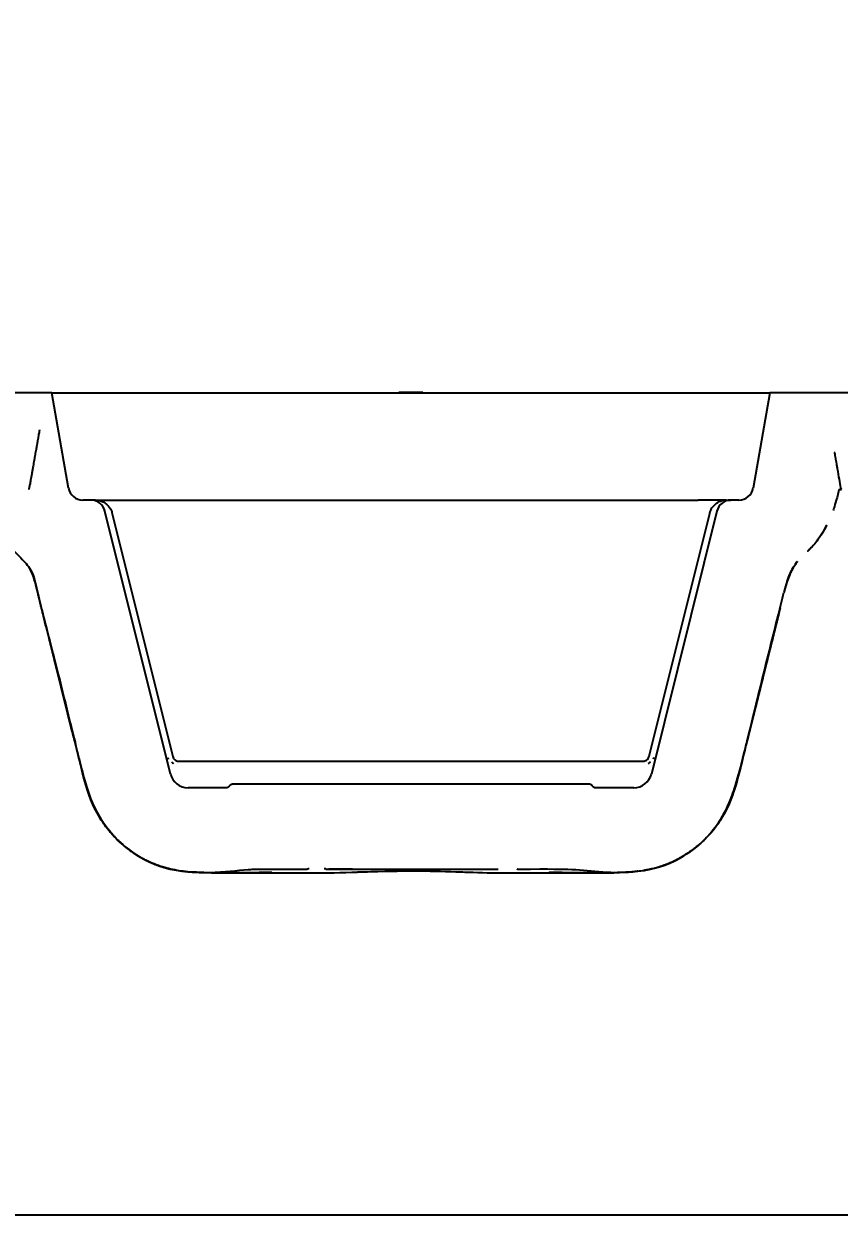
# Model space of a CAD drawing. Header units: millimetres. Extents: x 0 to 1486, y 0 to 1051.
# Drawn here: x 747.38 to 781.1, y 505.32 to 554.58 of the extents above; entities that cross this region are included whole.
import ezdxf

# ---------------------------------------------------------------- set-up
doc = ezdxf.new("R2010")
doc.units = ezdxf.units.MM
doc.header["$LTSCALE"] = 1.25
for name, color, linetype, lineweight, true_color in [('Bemaßungen(DIN)', 7, 'Continuous', 5, 0x262659), ('Schraffur', 7, 'Continuous', 9, 0x1e1e47), ('Sichtbare Kanten(DIN)', 7, 'Continuous', 25, 0x262659)]:
    doc.layers.add(name, color=color, linetype=linetype, lineweight=lineweight, true_color=true_color)
doc.styles.add('Aktuell-DINGroßer Text', font='arial.ttf')
doc.dimstyles.new('STANDARD-DIN', dxfattribs={"dimscale": 1.25, "dimtxt": 5.25, "dimasz": 2.5, "dimexe": 3.175, "dimexo": 0, "dimgap": 0.8, "dimtad": 1, "dimrnd": 1e-08, "dimtxsty": 'Aktuell-DINGroßer Text', "dimcen": 0.09, "dimdle": 10, "dimclrd": 256, "dimclre": 256, "dimclrt": 256, "dimazin": 2, "dimtfac": 0.666667, "dimtmove": 0, "dimatfit": 3, "dimfxl": 1, "dimtolj": 1, "dimlwd": 25, "dimlwe": 25, "dimarcsym": 0})

# ---------------------------------------------------------------- blocks, each defined once
blk = doc.blocks.new('*D133')
at = {"layer": 'Bemaßungen(DIN)', "color": 250, "linetype": 'Continuous', "lineweight": 25, "true_color": 0x3f3f3f, "transparency": 16777216}
for p, q in [((713.138, 539.324), (713.138, 593.293)), ((849.138, 539.324), (849.138, 593.293)), ((716.263, 589.324), (846.013, 589.324))]:
    blk.add_line(p, q, dxfattribs=at)
at = {"layer": 'Bemaßungen(DIN)', "color": 250, "linetype": 'Continuous', "true_color": 0x3f3f3f, "transparency": 16777216}
for points in [[(716.263, 589.845), (716.263, 588.803), (713.138, 589.324)], [(846.013, 589.845), (846.013, 588.803), (849.138, 589.324)]]:
    blk.add_solid(points, dxfattribs=at)
at = {"layer": 'Defpoints', "color": 0, "linetype": 'Continuous', "transparency": 16777216}
for p in [(849.138, 589.324), (713.138, 539.324), (849.138, 539.324)]:
    blk.add_point(p, dxfattribs=at)
at = {"layer": 'Bemaßungen(DIN)', "color": 179, "linetype": 'Continuous', "lineweight": 25, "true_color": 0x262659, "transparency": 16777216, "insert": (774.2, 597.03), "char_height": 6.5625, "attachment_point": 1, "style": 'Aktuell-DINGroßer Text'}
blk.add_mtext('\\A1;136', dxfattribs=at)

msp = doc.modelspace()

# ---------------------------------------------------------------- hatches: boundary and pattern name
at = {"layer": 'Schraffur'}
h = msp.add_hatch(dxfattribs=at)
h.set_pattern_fill('ANSI31', color=256, scale=31.75, style=0)
h.set_pattern_definition([(45, (0, 0), (-2.80633, 2.80633), [])])
h.paths.add_polyline_path([(763.288, 539.324), (763.488, 539.324), (763.488, 539.329), (763.288, 539.329)])

# ---------------------------------------------------------------- linework, layer by layer
at = {"layer": 'Sichtbare Kanten(DIN)'}
for p, q in [((748.538, 539.324), (744.738, 539.324)), ((748.538, 539.324), (749.326, 539.324)), ((749.232, 535.39), (748.538, 539.324)), ((749.326, 539.324), (763.238, 539.324)), ((763.888, 539.334), (762.888, 539.334)), ((762.888, 539.324), (762.888, 539.334)), ((763.238, 539.329), (763.288, 539.329)), ((763.238, 539.324), (763.238, 539.329)), ((763.288, 539.324), (763.238, 539.324)), ((763.488, 539.329), (763.288, 539.329)), ((763.288, 539.329), (763.288, 539.324)), ((763.288, 539.324), (763.488, 539.324)), ((763.488, 539.329), (763.538, 539.329)), ((763.488, 539.324), (763.488, 539.329)), ((763.538, 539.324), (763.488, 539.324)), ((763.538, 539.324), (763.538, 539.329)), ((763.538, 539.324), (777.45, 539.324)), ((763.888, 539.324), (763.888, 539.334)), ((777.45, 539.324), (778.238, 539.324)), ((778.238, 539.324), (777.545, 535.39)), ((784.038, 539.324), (778.238, 539.324)), ((781.084, 535.324), (781.192, 535.324)), ((750.151, 534.894), (749.823, 534.894)), ((750.348, 534.894), (750.151, 534.894)), ((750.348, 534.894), (751.509, 534.894)), ((750.348, 534.894), (750.348, 534.894)), ((751.509, 534.894), (775.267, 534.894)), ((776.429, 534.894), (775.267, 534.894)), ((776.429, 534.894), (776.428, 534.894)), ((776.429, 534.894), (776.626, 534.894)), ((776.954, 534.894), (776.626, 534.894)), ((753.445, 523.562), (750.733, 534.439)), ((751.028, 534.379), (753.545, 524.283)), ((775.749, 534.379), (773.232, 524.283)), ((776.044, 534.439), (773.332, 523.562)), ((753.287, 524.194), (753.387, 524.219)), ((773.489, 524.194), (773.389, 524.219)), ((753.787, 524.094), (772.989, 524.094)), ((755.768, 522.994), (754.172, 522.994)), ((770.741, 523.144), (756.036, 523.144)), ((772.604, 522.994), (771.009, 522.994)), ((785.039, 505.324), (710.238, 505.324))]:
    msp.add_line(p, q, dxfattribs=at)
for centre, radius, start, end in [((749.823, 535.494), 0.6, 190, 270), ((776.954, 535.494), 0.6, 270, 350), ((750.151, 534.294), 0.6, 14, 90), ((776.626, 534.294), 0.6, 90, 166), ((754.172, 523.744), 0.75, 194, 270), ((772.604, 523.744), 0.75, 270, 346)]:
    msp.add_arc(centre, radius, start, end, dxfattribs=at)
for centre, major_axis, start_param, end_param in [((753.577, 524.226), (-0.103, 0.228), 1.992369, 2.529584), ((773.199, 524.226), (0.103, 0.228), 3.753602, 4.290815)]:
    msp.add_ellipse(centre, major_axis=major_axis, ratio=0.641959, start_param=start_param, end_param=end_param, dxfattribs=at)
for points, knots in [([(748.028, 537.79), (748.027, 537.787), (748.027, 537.784), (748.02, 537.742), (748.012, 537.698), (747.998, 537.616), (747.993, 537.582), (747.981, 537.515), (747.975, 537.482), (747.964, 537.415), (747.957, 537.379), (747.947, 537.319), (747.942, 537.293), (747.931, 537.229), (747.924, 537.193), (747.907, 537.096), (747.897, 537.041), (747.874, 536.914), (747.861, 536.839), (747.835, 536.692), (747.822, 536.62), (747.795, 536.461), (747.78, 536.376), (747.757, 536.242), (747.749, 536.194), (747.73, 536.086), (747.72, 536.026), (747.693, 535.876), (747.677, 535.791), (747.657, 535.684), (747.652, 535.657), (747.641, 535.6), (747.635, 535.569), (747.624, 535.52), (747.621, 535.503), (747.614, 535.469), (747.61, 535.452), (747.602, 535.412), (747.597, 535.391), (747.59, 535.354), (747.586, 535.339), (747.583, 535.324)], [0, 0, 0, 0, 0.0015767, 0.0015767, 0.0210368, 0.0210368, 0.0335851, 0.0335851, 0.044011, 0.044011, 0.054522, 0.054522, 0.0627053, 0.0627053, 0.075848, 0.075848, 0.1007151, 0.1007151, 0.1338731, 0.1338731, 0.1620807, 0.1620807, 0.1885936, 0.1885936, 0.2033133, 0.2033133, 0.2213319, 0.2213319, 0.2525472, 0.2525472, 0.2629086, 0.2629086, 0.2734145, 0.2734145, 0.2786293, 0.2786293, 0.2838344, 0.2838344, 0.2911638, 0.2911638, 0.2967532, 0.2967532, 0.2967532, 0.2967532]), ([(781.191, 535.324), (781.168, 535.432), (781.147, 535.539), (781.104, 535.774), (781.079, 535.917), (781.027, 536.221), (781.003, 536.36), (780.972, 536.536), (780.96, 536.602), (780.933, 536.756), (780.919, 536.828), (780.912, 536.867), (780.911, 536.876), (780.91, 536.877), (780.91, 536.877), (780.91, 536.877)], [4.6427837, 4.6427837, 4.6427837, 4.6427837, 4.7116492, 4.7116492, 4.7769332, 4.7769332, 4.8399733, 4.8399733, 4.888816, 4.888816, 4.9691967, 4.9691967, 4.995772, 4.995772, 4.9973354, 4.9973354, 4.9973354, 4.9973354]), ([(781.029, 536.214), (781.029, 536.214), (781.027, 536.22), (781.024, 536.242), (781.018, 536.272), (781.001, 536.368), (780.997, 536.393), (780.996, 536.401), (780.995, 536.402), (780.995, 536.402)], [0.3760424, 0.3760424, 0.3760424, 0.3760424, 0.4079257, 0.4079257, 0.5034353, 0.5034353, 0.5518167, 0.5518167, 0.5629176, 0.5629176, 0.5629176, 0.5629176]), ([(781.069, 535.243), (780.995, 534.906), (780.895, 534.6), (780.865, 534.513), (780.856, 534.486), (780.849, 534.466)], [0, 0, 0, 0, 0.3044318, 0.3044318, 0.5487566, 0.5487566, 0.5487566, 0.5487566]), ([(781.086, 535.324), (781.086, 535.324), (781.084, 535.315), (781.078, 535.284), (781.074, 535.266), (781.069, 535.243)], [0, 0, 0, 0, 0.02820622, 0.02820622, 0.04946421, 0.04946421, 0.04946421, 0.04946421]), ([(750.348, 534.894), (750.417, 534.894), (750.486, 534.884), (750.616, 534.843), (750.677, 534.813), (750.789, 534.735), (750.84, 534.687), (750.939, 534.57), (750.987, 534.498), (751.02, 534.406), (751.024, 534.393), (751.028, 534.379)], [0, 0, 0, 0, 0.0206505, 0.0206505, 0.04066916, 0.04066916, 0.06156667, 0.06156667, 0.08663742, 0.08663742, 0.09083953, 0.09083953, 0.09083953, 0.09083953]), ([(775.749, 534.379), (775.757, 534.414), (775.771, 534.447), (775.808, 534.52), (775.833, 534.558), (775.907, 534.658), (775.964, 534.715), (776.095, 534.812), (776.173, 534.851), (776.311, 534.887), (776.37, 534.894), (776.428, 534.894)], [0.00000111, 0.00000111, 0.00000111, 0.00000111, 0.01070815, 0.01070815, 0.02441214, 0.02441214, 0.04800203, 0.04800203, 0.07335574, 0.07335574, 0.09085667, 0.09085667, 0.09085667, 0.09085667]), ([(780.346, 533.427), (780.369, 533.462), (780.392, 533.499), (780.48, 533.645), (780.539, 533.754), (780.591, 533.86)], [5.9789335, 5.9789335, 5.9789335, 5.9789335, 6.022308, 6.022308, 6.1418604, 6.1418604, 6.1418604, 6.1418604]), ([(780.473, 533.648), (780.473, 533.648), (780.473, 533.648), (780.473, 533.648), (780.473, 533.648), (780.473, 533.647), (780.473, 533.647), (780.473, 533.647), (780.473, 533.647), (780.472, 533.646), (780.472, 533.645), (780.468, 533.64), (780.466, 533.636), (780.464, 533.633), (780.464, 533.632), (780.463, 533.631)], [0, 0, 0, 0, 0.00007376, 0.00007376, 0.00022128, 0.00022128, 0.00051632, 0.00051632, 0.00115593, 0.00115593, 0.00797847, 0.00797847, 0.04436678, 0.04436678, 0.05948259, 0.05948259, 0.05948259, 0.05948259]), ([(746.641, 533.164), (746.869, 532.882), (747.074, 532.694), (747.411, 532.346), (747.549, 532.19), (747.853, 531.672), (747.879, 531.335), (748.312, 529.645), (748.525, 528.782), (748.906, 527.284), (749.061, 526.647), (749.435, 525.146), (749.638, 524.279), (750.034, 522.801), (750.22, 522.279), (750.822, 521.278), (751.237, 520.807), (752.1, 520.161), (752.583, 519.874), (754.503, 519.325), (755.76, 519.552), (756.947, 519.637), (757.166, 519.638), (759.104, 519.637)], [-52.135973, -52.135973, -52.135973, -52.135973, -48.62586, -48.62586, -45.925686, -45.925686, -40.729139, -40.729139, -35.315618, -35.315618, -31.326044, -31.326044, -25.905996, -25.905996, -22.014143, -22.014143, -18.061423, -18.061423, -15.314867, -15.314867, -9.347901, -9.347901, -7.379525, -7.379525, -7.379525, -7.379525]), ([(780.087, 533.088), (780.07, 533.068), (780.035, 533.028), (779.984, 532.971), (779.969, 532.956), (779.869, 532.851), (779.85, 532.832), (779.826, 532.808), (779.82, 532.802), (779.815, 532.797), (779.814, 532.796), (779.81, 532.792), (779.809, 532.791), (779.807, 532.788), (779.805, 532.787), (779.804, 532.786), (779.804, 532.786), (779.804, 532.785), (779.804, 532.785), (779.804, 532.785), (779.804, 532.785), (779.804, 532.785), (779.804, 532.785), (779.804, 532.785), (779.804, 532.785), (779.804, 532.785)], [0, 0, 0, 0, 0.095162, 0.095162, 0.273817, 0.273817, 0.809889, 0.809889, 0.961217, 0.961217, 1.074714, 1.074714, 1.117275, 1.117275, 1.149196, 1.149196, 1.14957, 1.14957, 1.149644, 1.149644, 1.149681, 1.149681, 1.1497, 1.1497, 1.14971, 1.14971, 1.14971, 1.14971]), ([(747.965, 531.042), (747.957, 531.075), (747.949, 531.108), (747.862, 531.467), (747.786, 531.77), (747.638, 532.038)], [17.7729205, 17.7729205, 17.7729205, 17.7729205, 17.7857557, 17.7857557, 17.9119192, 17.9119192, 17.9119192, 17.9119192]), ([(747.675, 531.973), (747.675, 531.973), (747.66, 532.001), (747.652, 532.015), (747.649, 532.02), (747.649, 532.02)], [0.5841657, 0.5841657, 0.5841657, 0.5841657, 0.9671871, 0.9671871, 1.0655927, 1.0655927, 1.0655927, 1.0655927]), ([(779.362, 532.333), (779.362, 532.332), (779.361, 532.331), (779.33, 532.29), (779.297, 532.245), (779.223, 532.133), (779.18, 532.061), (779.111, 531.93), (779.084, 531.874), (779.018, 531.726), (778.98, 531.63), (778.912, 531.43), (778.881, 531.325), (778.851, 531.214), (778.849, 531.207), (778.848, 531.2)], [13.0411016, 13.0411016, 13.0411016, 13.0411016, 13.0416061, 13.0416061, 13.0675484, 13.0675484, 13.0965557, 13.0965557, 13.1157695, 13.1157695, 13.1461002, 13.1461002, 13.1791929, 13.1791929, 13.1813892, 13.1813892, 13.1813892, 13.1813892]), ([(779.212, 532.143), (779.164, 532.067), (779.118, 531.983), (778.998, 531.718), (778.934, 531.526), (778.863, 531.26)], [0.9609196, 0.9609196, 0.9609196, 0.9609196, 1.1123262, 1.1123262, 1.3805136, 1.3805136, 1.3805136, 1.3805136]), ([(779.363, 532.348), (779.358, 532.343), (779.354, 532.339), (779.325, 532.309), (779.305, 532.288), (779.286, 532.267), (779.281, 532.262), (779.278, 532.258), (779.277, 532.257), (779.277, 532.257)], [0.41224499, 0.41224499, 0.41224499, 0.41224499, 0.41530444, 0.41530444, 0.43414667, 0.43414667, 0.44393044, 0.44393044, 0.44826995, 0.44826995, 0.44826995, 0.44826995]), ([(779.356, 532.336), (779.356, 532.336), (779.347, 532.327), (779.311, 532.283), (779.277, 532.239), (779.277, 532.239)], [0.9083298, 0.9083298, 0.9083298, 0.9083298, 0.9556396, 0.9556396, 1.0261593, 1.0261593, 1.0261593, 1.0261593]), ([(747.743, 531.826), (747.743, 531.826), (747.743, 531.827), (747.737, 531.84), (747.723, 531.874), (747.692, 531.94), (747.684, 531.955), (747.676, 531.972), (747.674, 531.976), (747.672, 531.979)], [0.2897844, 0.2897844, 0.2897844, 0.2897844, 0.2976946, 0.2976946, 0.3418645, 0.3418645, 0.4055819, 0.4055819, 0.4342417, 0.4342417, 0.4342417, 0.4342417]), ([(779.12, 531.997), (779.12, 531.997), (779.12, 531.997), (779.118, 531.992), (779.103, 531.965), (779.096, 531.95), (779.093, 531.944), (779.089, 531.937), (779.089, 531.937), (779.089, 531.937)], [0.0851877, 0.0851877, 0.0851877, 0.0851877, 0.1611092, 0.1611092, 0.5259534, 0.5259534, 0.6475682, 0.6475682, 0.6521746, 0.6521746, 0.6521746, 0.6521746]), ([(767.791, 519.637), (767.821, 519.637), (767.852, 519.637), (769.208, 519.637), (769.61, 519.644), (770.899, 519.574), (771.695, 519.417), (773.419, 519.621), (773.956, 519.777), (774.846, 520.279), (775.348, 520.612), (776.297, 521.728), (776.577, 522.387), (776.919, 523.386), (777.218, 524.642), (778.038, 527.955), (778.309, 529.059), (778.67, 530.462), (778.735, 530.767), (778.81, 531.07)], [-5.644404, -5.644404, -5.644404, -5.644404, -5.627174, -5.627174, -4.914704, -4.914704, -3.516147, -3.516147, -2.665707, -2.665707, -2.147739, -2.147739, -1.559972, -1.559972, -0.91401, -0.91401, -0.591125, -0.591125, -0.502694, -0.502694, -0.502694, -0.502694]), ([(778.868, 531.284), (778.868, 531.284), (778.841, 531.174), (778.827, 531.113), (778.838, 531.161), (778.835, 531.148), (778.817, 531.068), (778.817, 531.068)], [8.4279959, 8.4279959, 8.4279959, 8.4279959, 8.596289, 8.596289, 8.757303, 8.757303, 8.9450365, 8.9450365, 8.9450365, 8.9450365]), ([(778.891, 531.365), (778.891, 531.365), (778.887, 531.351), (778.873, 531.301), (778.869, 531.284), (778.859, 531.245), (778.849, 531.206), (778.842, 531.178)], [7.9683809, 7.9683809, 7.9683809, 7.9683809, 8.0032187, 8.0032187, 8.0695113, 8.0695113, 8.1563174, 8.1563174, 8.1563174, 8.1563174]), ([(748.173, 530.199), (748.157, 530.264), (748.141, 530.325), (748.11, 530.445), (748.095, 530.504), (748.07, 530.607), (748.059, 530.651), (748.041, 530.723), (748.035, 530.746), (748.027, 530.781), (748.025, 530.79), (748.02, 530.809), (748.018, 530.818), (748.014, 530.836), (748.011, 530.845), (748.005, 530.871), (748.002, 530.886), (747.992, 530.928), (747.986, 530.951), (747.978, 530.985), (747.976, 530.996), (747.973, 531.008)], [3.0037364, 3.0037364, 3.0037364, 3.0037364, 3.0275855, 3.0275855, 3.0532896, 3.0532896, 3.0725658, 3.0725658, 3.0809841, 3.0809841, 3.0838336, 3.0838336, 3.0866903, 3.0866903, 3.0895442, 3.0895442, 3.0952922, 3.0952922, 3.1067449, 3.1067449, 3.1135272, 3.1135272, 3.1135272, 3.1135272]), ([(751.848, 520.347), (751.762, 520.408), (751.682, 520.469), (751.098, 520.937), (750.696, 521.43), (750.158, 522.414), (749.995, 522.899), (749.715, 523.986), (749.7, 524.077), (749.108, 526.405), (748.743, 527.897), (748.294, 529.697), (748.217, 530.008), (748.141, 530.319)], [15.214485, 15.214485, 15.214485, 15.214485, 15.318627, 15.318627, 16.03063, 16.03063, 16.653445, 16.653445, 16.980074, 16.980074, 17.558746, 17.558746, 17.679373, 17.679373, 17.679373, 17.679373]), ([(748.195, 530.115), (748.194, 530.118), (748.193, 530.122), (748.186, 530.147), (748.181, 530.168), (748.176, 530.189)], [2.993505825, 2.993505825, 2.993505825, 2.993505825, 2.994776195, 2.994776195, 3.002500492, 3.002500492, 3.002500492, 3.002500492]), ([(751.493, 520.629), (751.476, 520.644), (751.457, 520.66), (751.404, 520.708), (751.387, 520.724), (751.349, 520.758), (751.333, 520.773), (751.293, 520.811), (751.269, 520.834), (751.225, 520.878), (751.208, 520.895), (751.174, 520.93), (751.155, 520.949), (751.117, 520.989), (751.098, 521.01), (751.041, 521.072), (751.005, 521.113), (750.906, 521.23), (750.847, 521.303), (750.703, 521.494), (750.623, 521.61), (750.516, 521.785), (750.49, 521.829), (750.41, 521.97), (750.356, 522.073), (750.26, 522.275), (750.215, 522.377), (750.05, 522.788), (749.952, 523.106), (749.831, 523.557), (749.796, 523.695), (749.732, 523.958), (749.701, 524.086), (749.643, 524.325), (749.612, 524.45), (749.538, 524.743), (749.495, 524.913), (749.353, 525.477), (749.254, 525.871), (749.113, 526.438), (749.071, 526.61), (748.992, 526.93), (748.955, 527.079), (748.895, 527.323), (748.871, 527.417), (748.815, 527.64), (748.784, 527.765), (748.729, 527.981), (748.706, 528.072), (748.665, 528.231), (748.648, 528.298), (748.617, 528.421), (748.603, 528.477), (748.577, 528.582), (748.565, 528.633), (748.531, 528.768), (748.511, 528.849), (748.454, 529.085), (748.418, 529.238), (748.368, 529.439), (748.362, 529.463), (748.353, 529.501), (748.35, 529.515), (748.343, 529.541), (748.34, 529.555), (748.33, 529.594), (748.324, 529.618), (748.308, 529.682), (748.299, 529.718), (748.274, 529.815), (748.261, 529.863), (748.238, 529.952), (748.228, 529.988), (748.215, 530.04), (748.21, 530.056), (748.209, 530.061)], [0, 0, 0, 0, 0.082924, 0.082924, 0.113058, 0.113058, 0.130031, 0.130031, 0.146789, 0.146789, 0.155138, 0.155138, 0.163507, 0.163507, 0.171886, 0.171886, 0.188731, 0.188731, 0.222119, 0.222119, 0.275287, 0.275287, 0.292074, 0.292074, 0.325981, 0.325981, 0.359154, 0.359154, 0.459188, 0.459188, 0.501882, 0.501882, 0.540647, 0.540647, 0.579251, 0.579251, 0.631571, 0.631571, 0.753978, 0.753978, 0.807055, 0.807055, 0.85353, 0.85353, 0.882297, 0.882297, 0.924167, 0.924167, 0.955494, 0.955494, 0.976871, 0.976871, 0.993705, 0.993705, 1.01053, 1.01053, 1.043767, 1.043767, 1.103749, 1.103749, 1.111418, 1.111418, 1.115585, 1.115585, 1.119757, 1.119757, 1.128196, 1.128196, 1.144983, 1.144983, 1.178506, 1.178506, 1.21889, 1.21889, 1.258056, 1.258056, 1.258056, 1.258056]), ([(778.617, 530.255), (778.609, 530.224), (778.601, 530.191), (778.573, 530.076), (778.55, 529.985), (778.508, 529.815), (778.487, 529.733), (778.423, 529.478), (778.38, 529.305), (778.251, 528.794), (778.168, 528.459), (778, 527.782), (777.913, 527.434), (777.567, 526.047), (777.305, 525.015), (776.957, 523.575), (776.854, 523.178), (776.587, 522.416), (776.42, 522.047), (776.055, 521.455), (775.874, 521.215), (775.522, 520.836), (775.357, 520.684), (775.151, 520.517), (775.111, 520.486), (775.05, 520.44), (775.027, 520.423), (774.981, 520.389), (774.958, 520.373), (774.922, 520.347), (774.908, 520.337), (774.877, 520.316), (774.863, 520.306), (774.822, 520.279), (774.806, 520.268), (774.761, 520.238), (774.745, 520.228), (774.709, 520.205), (774.7, 520.2), (774.671, 520.182), (774.648, 520.167), (774.602, 520.14), (774.579, 520.126), (774.517, 520.09), (774.477, 520.068), (774.343, 519.995), (774.248, 519.948), (773.902, 519.793), (773.648, 519.709), (773.251, 519.615), (773.111, 519.588), (772.787, 519.538), (772.605, 519.52), (772.332, 519.502), (772.232, 519.497), (772.13, 519.493)], [4.08157, 4.08157, 4.08157, 4.08157, 4.093286, 4.093286, 4.121328, 4.121328, 4.146354, 4.146354, 4.20029, 4.20029, 4.304546, 4.304546, 4.412182, 4.412182, 4.734616, 4.734616, 4.857162, 4.857162, 4.977617, 4.977617, 5.067065, 5.067065, 5.132843, 5.132843, 5.148528, 5.148528, 5.15859, 5.15859, 5.171509, 5.171509, 5.184616, 5.184616, 5.205706, 5.205706, 5.256909, 5.256909, 5.277506, 5.277506, 5.283278, 5.283278, 5.293293, 5.293293, 5.301667, 5.301667, 5.315844, 5.315844, 5.347913, 5.347913, 5.430698, 5.430698, 5.473282, 5.473282, 5.528841, 5.528841, 5.560514, 5.560514, 5.560514, 5.560514]), ([(778.654, 530.419), (778.221, 528.645), (777.79, 526.87), (776.83, 523.131), (776.723, 522.412), (775.72, 520.987), (775.334, 520.637), (774.971, 520.378)], [1.622161, 1.622161, 1.622161, 1.622161, 3.101396, 3.101396, 4.749001, 4.749001, 5.576497, 5.576497, 5.576497, 5.576497]), ([(778.594, 530.166), (778.593, 530.164), (778.593, 530.162), (778.583, 530.122), (778.571, 530.076), (778.55, 529.992), (778.542, 529.959), (778.522, 529.881), (778.51, 529.832), (778.487, 529.744), (778.477, 529.703), (778.452, 529.602), (778.437, 529.541), (778.394, 529.368), (778.366, 529.258), (778.309, 529.026), (778.277, 528.9), (778.246, 528.774)], [1.5704608, 1.5704608, 1.5704608, 1.5704608, 1.571481, 1.571481, 1.5942964, 1.5942964, 1.6062892, 1.6062892, 1.6213371, 1.6213371, 1.6337847, 1.6337847, 1.6529302, 1.6529302, 1.689707, 1.689707, 1.7289509, 1.7289509, 1.7289509, 1.7289509]), ([(748.568, 528.619), (748.548, 528.699), (748.528, 528.778), (748.482, 528.968), (748.455, 529.078), (748.41, 529.264), (748.391, 529.339), (748.361, 529.461), (748.35, 529.507), (748.328, 529.598), (748.316, 529.643), (748.298, 529.716), (748.291, 529.744), (748.273, 529.814), (748.263, 529.853), (748.244, 529.927), (748.235, 529.962), (748.225, 530), (748.224, 530.005), (748.222, 530.011)], [6.9732287, 6.9732287, 6.9732287, 6.9732287, 6.9980474, 6.9980474, 7.0340758, 7.0340758, 7.05808, 7.05808, 7.072201, 7.072201, 7.0861593, 7.0861593, 7.0952739, 7.0952739, 7.110165, 7.110165, 7.1263437, 7.1263437, 7.1290737, 7.1290737, 7.1290737, 7.1290737]), ([(751.641, 520.507), (751.518, 520.604), (751.398, 520.708), (751.177, 520.922), (751.075, 521.03), (750.856, 521.286), (750.741, 521.437), (750.403, 521.943), (750.221, 522.331), (749.951, 523.088), (749.848, 523.48), (749.643, 524.315), (749.534, 524.758), (749.33, 525.562), (749.241, 525.919), (748.998, 526.9), (748.841, 527.536), (748.682, 528.167), (748.676, 528.19), (748.67, 528.214)], [6.0852043, 6.0852043, 6.0852043, 6.0852043, 6.1351112, 6.1351112, 6.1792563, 6.1792563, 6.2362063, 6.2362063, 6.3616537, 6.3616537, 6.4812276, 6.4812276, 6.6196697, 6.6196697, 6.7304575, 6.7304575, 6.9237465, 6.9237465, 6.9312045, 6.9312045, 6.9312045, 6.9312045]), ([(778.162, 528.438), (778.154, 528.407), (778.147, 528.377), (778.097, 528.179), (778.056, 528.012), (777.962, 527.639), (777.91, 527.432), (777.76, 526.828), (777.662, 526.43), (777.478, 525.686), (777.389, 525.336), (777.252, 524.799), (777.204, 524.61), (777.098, 524.175), (777.038, 523.918), (776.88, 523.29), (776.771, 522.917), (776.551, 522.358), (776.46, 522.158), (776.237, 521.743), (776.102, 521.531), (775.951, 521.332)], [1.7638097, 1.7638097, 1.7638097, 1.7638097, 1.7734022, 1.7734022, 1.8267571, 1.8267571, 1.8905092, 1.8905092, 2.0134243, 2.0134243, 2.1214921, 2.1214921, 2.1800104, 2.1800104, 2.2581031, 2.2581031, 2.3744723, 2.3744723, 2.4396513, 2.4396513, 2.5160889, 2.5160889, 2.5160889, 2.5160889]), ([(753.545, 524.283), (753.551, 524.257), (753.562, 524.232), (753.591, 524.187), (753.609, 524.167), (753.65, 524.133), (753.673, 524.12), (753.723, 524.101), (753.75, 524.095), (753.78, 524.094), (753.784, 524.094), (753.787, 524.094)], [0, 0, 0, 0, 0.0080009, 0.0080009, 0.01597702, 0.01597702, 0.02393362, 0.02393362, 0.03189668, 0.03189668, 0.03302102, 0.03302102, 0.03302102, 0.03302102]), ([(772.989, 524.094), (773.016, 524.094), (773.043, 524.098), (773.093, 524.115), (773.117, 524.128), (773.16, 524.159), (773.179, 524.179), (773.209, 524.223), (773.221, 524.247), (773.23, 524.276), (773.231, 524.28), (773.232, 524.283)], [0, 0, 0, 0, 0.00800071, 0.00800071, 0.01597675, 0.01597675, 0.02393328, 0.02393328, 0.03189641, 0.03189641, 0.03302102, 0.03302102, 0.03302102, 0.03302102]), ([(755.845, 523.03), (755.84, 523.023), (755.834, 523.018), (755.821, 523.008), (755.814, 523.004), (755.793, 522.996), (755.78, 522.994), (755.768, 522.994)], [-0.008074754, -0.008074754, -0.008074754, -0.008074754, -0.005897965, -0.005897965, -0.003720861, -0.003720861, -0.000004968, -0.000004968, -0.000004968, -0.000004968]), ([(755.881, 523.072), (755.875, 523.065), (755.869, 523.058), (755.857, 523.044), (755.851, 523.037), (755.845, 523.03)], [-0.005590274, -0.005590274, -0.005590274, -0.005590274, -0.002793492, -0.002793492, 0, 0, 0, 0]), ([(756.036, 523.144), (756.019, 523.144), (756.003, 523.142), (755.971, 523.134), (755.956, 523.128), (755.917, 523.108), (755.897, 523.091), (755.881, 523.072)], [-0.01603852, -0.01603852, -0.01603852, -0.01603852, -0.01167072, -0.01167072, -0.00732242, -0.00732242, -0.00000056, -0.00000056, -0.00000056, -0.00000056]), ([(770.895, 523.072), (770.885, 523.085), (770.873, 523.096), (770.847, 523.115), (770.833, 523.123), (770.792, 523.139), (770.766, 523.144), (770.741, 523.144)], [-0.01614564, -0.01614564, -0.01614564, -0.01614564, -0.01179334, -0.01179334, -0.00744309, -0.00744309, -0.00000054, -0.00000054, -0.00000054, -0.00000054]), ([(770.931, 523.03), (770.925, 523.037), (770.919, 523.044), (770.907, 523.058), (770.901, 523.065), (770.895, 523.072)], [-0.005625765, -0.005625765, -0.005625765, -0.005625765, -0.002811066, -0.002811066, -0.000011557, -0.000011557, -0.000011557, -0.000011557]), ([(771.009, 522.994), (771.001, 522.994), (770.993, 522.995), (770.977, 522.999), (770.969, 523.002), (770.95, 523.012), (770.939, 523.02), (770.931, 523.03)], [-0.007980929, -0.007980929, -0.007980929, -0.007980929, -0.005820159, -0.005820159, -0.003652784, -0.003652784, 0, 0, 0, 0]), ([(775.426, 520.754), (775.41, 520.74), (775.395, 520.726), (775.266, 520.61), (775.144, 520.511), (775.013, 520.413), (774.984, 520.392), (774.947, 520.366), (774.937, 520.358), (774.923, 520.348), (774.919, 520.346), (774.919, 520.346)], [2.599478, 2.599478, 2.599478, 2.599478, 2.6072531, 2.6072531, 2.665146, 2.665146, 2.6924007, 2.6924007, 2.7168587, 2.7168587, 2.7443779, 2.7443779, 2.7443779, 2.7443779]), ([(761.184, 519.498), (760.534, 519.475), (759.883, 519.463), (758.821, 519.458), (758.353, 519.459), (757.402, 519.463), (756.912, 519.463), (755.851, 519.466), (755.28, 519.46), (754.224, 519.496), (753.736, 519.545), (753.142, 519.705), (753.016, 519.745), (752.704, 519.861), (752.534, 519.939), (752.234, 520.098), (752.096, 520.18), (751.922, 520.296), (751.885, 520.321), (751.849, 520.347)], [0, 0, 0, 0, 0.1956197, 0.1956197, 0.3344143, 0.3344143, 0.4811936, 0.4811936, 0.6528034, 0.6528034, 0.7979836, 0.7979836, 0.837418, 0.837418, 0.9004023, 0.9004023, 0.9542544, 0.9542544, 0.9686447, 0.9686447, 0.9686447, 0.9686447]), ([(774.971, 520.378), (774.725, 520.201), (774.482, 520.058), (774.158, 519.904), (774.076, 519.867), (773.904, 519.798), (773.814, 519.765), (773.578, 519.689), (773.431, 519.649), (772.947, 519.543), (772.602, 519.505), (771.623, 519.456), (770.985, 519.467), (770.134, 519.464), (769.92, 519.464), (769.385, 519.463), (769.064, 519.462), (768.252, 519.459), (767.768, 519.459), (766.802, 519.465), (766.283, 519.475), (765.717, 519.495), (765.667, 519.496), (765.616, 519.498)], [0, 0, 0, 0, 0.0973932, 0.0973932, 0.1258286, 0.1258286, 0.1545067, 0.1545067, 0.2000918, 0.2000918, 0.3032903, 0.3032903, 0.4944243, 0.4944243, 0.5586219, 0.5586219, 0.6549288, 0.6549288, 0.8022434, 0.8022434, 0.9576306, 0.9576306, 0.9728439, 0.9728439, 0.9728439, 0.9728439]), ([(753.398, 519.647), (753.387, 519.649), (753.376, 519.652), (753.318, 519.665), (753.266, 519.678), (753.146, 519.712), (753.075, 519.733), (752.925, 519.784), (752.846, 519.813), (752.65, 519.893), (752.533, 519.947), (752.418, 520.006), (752.414, 520.009), (752.41, 520.011)], [9.0208275, 9.0208275, 9.0208275, 9.0208275, 9.0253486, 9.0253486, 9.0440428, 9.0440428, 9.066379, 9.066379, 9.0919217, 9.0919217, 9.1302374, 9.1302374, 9.1316167, 9.1316167, 9.1316167, 9.1316167]), ([(774.578, 520.127), (774.578, 520.127), (774.578, 520.127), (774.577, 520.127), (774.571, 520.123), (774.528, 520.099), (774.486, 520.074), (774.396, 520.026), (774.364, 520.009), (774.299, 519.976), (774.269, 519.961), (774.186, 519.921), (774.126, 519.894), (774.011, 519.845), (773.955, 519.823), (773.852, 519.784), (773.804, 519.768), (773.726, 519.742), (773.694, 519.732), (773.623, 519.711), (773.587, 519.7), (773.477, 519.671), (773.41, 519.654), (773.328, 519.636), (773.315, 519.634), (773.303, 519.631)], [0.3560434, 0.3560434, 0.3560434, 0.3560434, 0.3572535, 0.3572535, 0.4010125, 0.4010125, 0.4428998, 0.4428998, 0.4615802, 0.4615802, 0.4747022, 0.4747022, 0.4955718, 0.4955718, 0.5132848, 0.5132848, 0.5286163, 0.5286163, 0.5414607, 0.5414607, 0.5585689, 0.5585689, 0.595608, 0.595608, 0.6021424, 0.6021424, 0.6021424, 0.6021424]), ([(773.699, 519.734), (773.699, 519.734), (773.699, 519.734), (773.697, 519.734), (773.672, 519.726), (773.624, 519.712)], [0.35692456, 0.35692456, 0.35692456, 0.35692456, 0.35842872, 0.35842872, 0.41707384, 0.41707384, 0.41707384, 0.41707384]), ([(754.751, 519.489), (754.714, 519.49), (754.677, 519.491), (754.392, 519.501), (754.137, 519.519), (753.65, 519.587), (753.422, 519.633), (753.201, 519.696)], [5.5972537, 5.5972537, 5.5972537, 5.5972537, 5.608702, 5.608702, 5.6864222, 5.6864222, 5.7561798, 5.7561798, 5.7561798, 5.7561798]), ([(755.327, 519.482), (755.285, 519.481), (755.24, 519.481), (755.149, 519.481), (755.103, 519.481), (755.02, 519.482), (754.982, 519.482), (754.914, 519.484), (754.884, 519.485), (754.803, 519.487), (754.751, 519.489), (754.662, 519.493), (754.622, 519.495), (754.54, 519.499), (754.5, 519.502), (754.444, 519.505), (754.426, 519.506), (754.409, 519.508)], [0, 0, 0, 0, 0.0173514, 0.0173514, 0.0325224, 0.0325224, 0.0441617, 0.0441617, 0.0532331, 0.0532331, 0.0685231, 0.0685231, 0.0822444, 0.0822444, 0.0990815, 0.0990815, 0.1069804, 0.1069804, 0.1069804, 0.1069804]), ([(754.651, 519.496), (754.651, 519.496), (754.651, 519.496), (754.649, 519.496), (754.64, 519.497), (754.62, 519.497)], [0.38590046, 0.38590046, 0.38590046, 0.38590046, 0.38989904, 0.38989904, 0.43130363, 0.43130363, 0.43130363, 0.43130363]), ([(755.709, 519.49), (755.709, 519.49), (755.697, 519.49), (755.648, 519.489), (755.616, 519.488), (755.51, 519.485), (755.425, 519.483), (755.327, 519.482)], [0.4757238, 0.4757238, 0.4757238, 0.4757238, 0.5187664, 0.5187664, 0.555635, 0.555635, 0.5962494, 0.5962494, 0.5962494, 0.5962494]), ([(757.636, 519.5), (757.636, 519.5), (757.633, 519.5), (757.617, 519.499), (757.598, 519.499), (757.542, 519.497), (757.502, 519.496), (757.392, 519.493), (757.317, 519.491), (757.066, 519.486), (756.88, 519.483), (756.625, 519.48), (756.554, 519.479), (756.39, 519.478), (756.292, 519.478), (756.109, 519.478), (756.024, 519.479), (755.87, 519.48), (755.799, 519.48), (755.61, 519.481), (755.487, 519.482), (755.362, 519.482)], [5.2366356, 5.2366356, 5.2366356, 5.2366356, 5.2465098, 5.2465098, 5.2644865, 5.2644865, 5.2865527, 5.2865527, 5.3191691, 5.3191691, 5.3928074, 5.3928074, 5.4204387, 5.4204387, 5.4513361, 5.4513361, 5.4762125, 5.4762125, 5.4982807, 5.4982807, 5.5355384, 5.5355384, 5.5355384, 5.5355384]), ([(759.177, 519.638), (759.177, 519.638), (759.176, 519.638), (759.166, 519.638), (759.148, 519.638), (759.115, 519.637), (759.11, 519.637), (759.105, 519.637), (759.105, 519.637), (759.104, 519.637), (759.104, 519.637), (759.104, 519.637)], [0.45779036, 0.45779036, 0.45779036, 0.45779036, 0.46768943, 0.46768943, 0.49399652, 0.49399652, 0.49827153, 0.49827153, 0.49829657, 0.49829657, 0.49831281, 0.49831281, 0.49831281, 0.49831281]), ([(759.872, 519.638), (759.872, 519.638), (759.872, 519.638), (759.872, 519.638), (759.872, 519.638), (759.871, 519.638), (759.871, 519.638), (759.868, 519.638), (759.864, 519.638), (759.856, 519.638), (759.852, 519.638), (759.826, 519.638), (759.812, 519.638), (759.802, 519.638), (759.8, 519.638), (759.8, 519.638)], [0, 0, 0, 0, 0.00001061, 0.00001061, 0.00005303, 0.00005303, 0.00012472, 0.00012472, 0.00318377, 0.00318377, 0.00726287, 0.00726287, 0.02892474, 0.02892474, 0.03923806, 0.03923806, 0.03923806, 0.03923806]), ([(759.872, 519.637), (760.733, 519.636), (761.848, 519.636), (764.322, 519.637), (765.341, 519.637), (766.607, 519.637), (766.81, 519.637), (767.001, 519.637)], [-7.14544, -7.14544, -7.14544, -7.14544, -6.431095, -6.431095, -5.931172, -5.931172, -5.809721, -5.809721, -5.809721, -5.809721]), ([(761.92, 519.622), (761.655, 519.623), (761.39, 519.623), (760.928, 519.624), (760.729, 519.625), (760.456, 519.628), (760.381, 519.629), (760.262, 519.631), (760.218, 519.632), (760.147, 519.633), (760.119, 519.633), (760.072, 519.634), (760.053, 519.634), (760.018, 519.635), (760.002, 519.635), (759.99, 519.635)], [0, 0, 0, 0, 0.0796819, 0.0796819, 0.1393965, 0.1393965, 0.1618187, 0.1618187, 0.1751348, 0.1751348, 0.1843057, 0.1843057, 0.1923505, 0.1923505, 0.2013602, 0.2013602, 0.2013602, 0.2013602]), ([(760.828, 519.636), (760.691, 519.637), (760.553, 519.638), (760.363, 519.637), (760.312, 519.637), (760.263, 519.637)], [2.49777587, 2.49777587, 2.49777587, 2.49777587, 2.53932323, 2.53932323, 2.55481893, 2.55481893, 2.55481893, 2.55481893]), ([(765.616, 519.498), (765.567, 519.5), (765.518, 519.502), (764.286, 519.544), (763.325, 519.565), (761.545, 519.511), (761.361, 519.506), (761.184, 519.501)], [10.418726, 10.418726, 10.418726, 10.418726, 10.477229, 10.477229, 11.882193, 11.882193, 12.052297, 12.052297, 12.052297, 12.052297]), ([(767.002, 519.637), (767.002, 519.637), (767.002, 519.637), (767.001, 519.637), (767.001, 519.637), (767.001, 519.637), (767.001, 519.637), (767.001, 519.637), (767.001, 519.637), (767.001, 519.637)], [0.9959296008, 0.9959296008, 0.9959296008, 0.9959296008, 0.9960887661, 0.9960887661, 0.9963283678, 0.9963283678, 0.9963707919, 0.9963707919, 0.9963920039, 0.9963920039, 0.9963920039, 0.9963920039]), ([(767.791, 519.637), (767.79, 519.637), (767.79, 519.637), (767.79, 519.637), (767.79, 519.637), (767.79, 519.637), (767.79, 519.637), (767.789, 519.637), (767.788, 519.637), (767.787, 519.637), (767.787, 519.637), (767.787, 519.637)], [0, 0, 0, 0, 0.0000382062, 0.0000382062, 0.0001146185, 0.0001146185, 0.0002674431, 0.0002674431, 0.0008141096, 0.0008141096, 0.000884271, 0.000884271, 0.000884271, 0.000884271]), ([(771.558, 519.483), (771.546, 519.483), (771.535, 519.483), (771.376, 519.482), (771.236, 519.481), (771.027, 519.48), (770.953, 519.479), (770.838, 519.479), (770.798, 519.479), (770.699, 519.478), (770.637, 519.478), (770.535, 519.479), (770.493, 519.479), (770.397, 519.479), (770.345, 519.48), (770.197, 519.481), (770.107, 519.482), (769.847, 519.484), (769.678, 519.486), (769.41, 519.491), (769.305, 519.494), (769.176, 519.498), (769.136, 519.499), (769.098, 519.5), (769.09, 519.501), (769.09, 519.501)], [5.6182342, 5.6182342, 5.6182342, 5.6182342, 5.6216092, 5.6216092, 5.666364, 5.666364, 5.6904037, 5.6904037, 5.7022727, 5.7022727, 5.7203436, 5.7203436, 5.7346564, 5.7346564, 5.7547234, 5.7547234, 5.7943361, 5.7943361, 5.8574511, 5.8574511, 5.8983958, 5.8983958, 5.9237982, 5.9237982, 5.9407826, 5.9407826, 5.9407826, 5.9407826]), ([(772.773, 519.544), (772.77, 519.544), (772.756, 519.542), (772.714, 519.538), (772.682, 519.534), (772.572, 519.523), (772.473, 519.514), (772.321, 519.504), (772.264, 519.5), (772.168, 519.495), (772.143, 519.494), (772.095, 519.492), (772.072, 519.491), (772.016, 519.488), (771.981, 519.487), (771.918, 519.486), (771.89, 519.485), (771.831, 519.484), (771.801, 519.483), (771.732, 519.483), (771.694, 519.483), (771.604, 519.483), (771.554, 519.483), (771.43, 519.484), (771.36, 519.485), (771.22, 519.488), (771.177, 519.489), (771.15, 519.489), (771.147, 519.489), (771.147, 519.489)], [0, 0, 0, 0, 0.0195819, 0.0195819, 0.043762, 0.043762, 0.0974297, 0.0974297, 0.1269388, 0.1269388, 0.1363474, 0.1363474, 0.1437397, 0.1437397, 0.1540438, 0.1540438, 0.1626092, 0.1626092, 0.172744, 0.172744, 0.1872642, 0.1872642, 0.2105978, 0.2105978, 0.251548, 0.251548, 0.3156373, 0.3156373, 0.3380358, 0.3380358, 0.3380358, 0.3380358]), ([(773.303, 519.631), (773.218, 519.613), (773.149, 519.6), (773.074, 519.587), (773.054, 519.584), (773.053, 519.584), (773.053, 519.584), (773.053, 519.584)], [0, 0, 0, 0, 0.04423871, 0.04423871, 0.06860548, 0.06860548, 0.06979931, 0.06979931, 0.06979931, 0.06979931])]:
    msp.add_open_spline(points, degree=3, knots=knots, dxfattribs=at)
for points in [[(780.498, 533.692), (780.342, 533.41), (780.192, 533.212), (780.087, 533.088)], [(780.5, 533.694), (780.48, 533.659), (780.469, 533.64), (780.469, 533.64)], [(780.587, 533.86), (780.558, 533.803), (780.529, 533.748), (780.5, 533.695)], [(747.965, 531.042), (747.961, 531.059), (747.957, 531.075), (747.953, 531.09)], [(747.994, 530.913), (747.994, 530.913), (747.99, 530.932), (747.982, 530.964)], [(753.545, 524.283), (753.545, 524.283), (753.545, 524.283), (753.545, 524.283)], [(773.232, 524.283), (773.232, 524.283), (773.232, 524.283), (773.232, 524.283)], [(753.787, 524.094), (753.787, 524.094), (753.787, 524.094), (753.787, 524.094)], [(772.989, 524.094), (772.989, 524.094), (772.989, 524.094), (772.989, 524.094)], [(775.382, 520.714), (775.377, 520.71), (775.375, 520.708), (775.375, 520.708)], [(753.235, 519.688), (753.197, 519.698), (753.177, 519.704), (753.177, 519.704)], [(774.643, 520.167), (774.617, 520.151), (774.602, 520.143), (774.602, 520.143)], [(772.223, 519.499), (772.18, 519.497), (772.161, 519.496), (772.161, 519.496)], [(772.773, 519.544), (772.773, 519.544), (772.773, 519.544), (772.773, 519.544)]]:
    msp.add_open_spline(points, degree=3, dxfattribs=at)

# ---------------------------------------------------------------- dimensions: what is measured, and where the dimension line sits
at = {"layer": 'Bemaßungen(DIN)', "color": 250, "linetype": 'Continuous', "lineweight": 25, "true_color": 0x3f3f3f}
dim = msp.add_linear_dim(base=(849.138, 589.324), p1=(713.138, 539.324), p2=(849.138, 539.324), angle=180, dimstyle='STANDARD-DIN', override={"dimgap": 0.8, "dimdec": 2, "dimtol": 0, "dimlim": 0, "dimtp": 0, "dimtm": 0, "dimtdec": 2, "dimtofl": 0, "dimatfit": 1}, dxfattribs=at)
dim.commit()
dim.dimension.update_dxf_attribs({"geometry": '*D133', "text_midpoint": (781.138, 589.324), "dimtype": 160})

doc.saveas('drawing.dxf')
